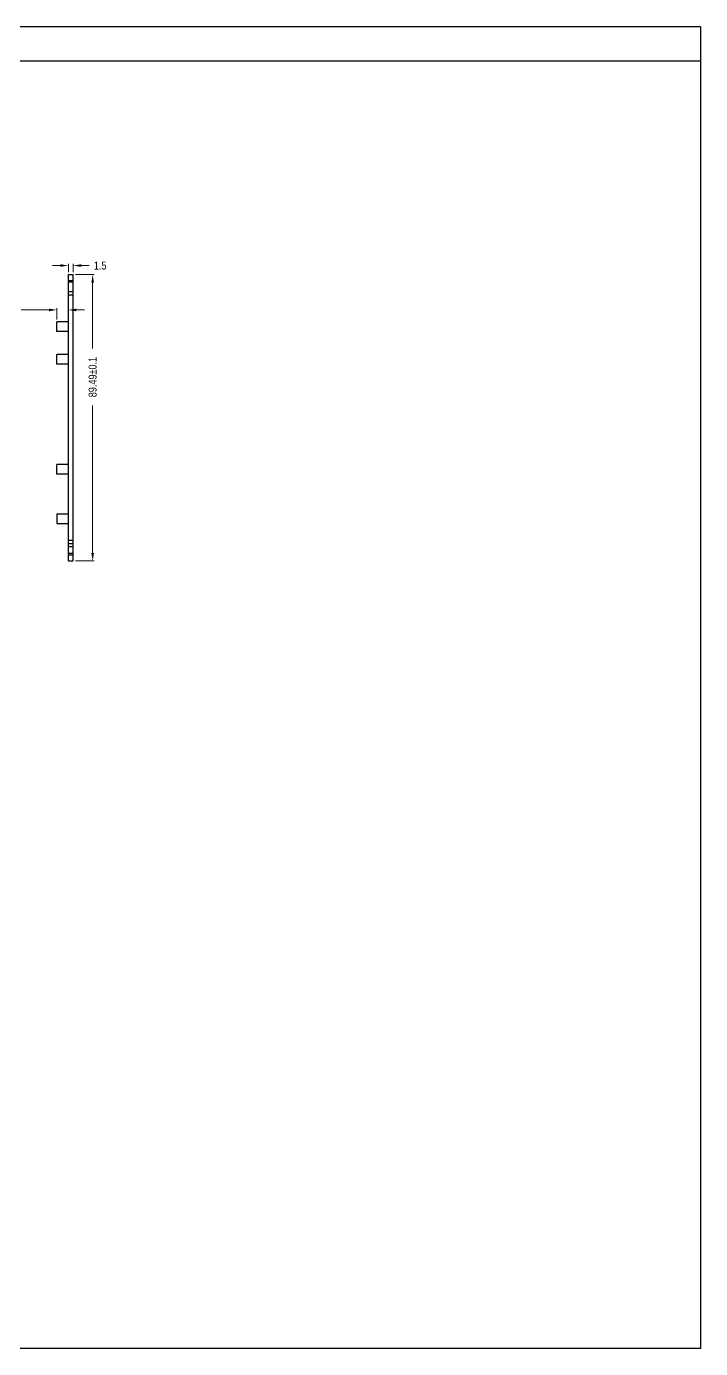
# Model space of a CAD drawing. Header units: millimetres. Extents: x 1477 to 3041, y -1339 to -925.
# Drawn here: x 1894.1 to 2104.7, y -1338.8 to -925.6 of the extents above; entities that cross this region are included whole.
import ezdxf

# ---------------------------------------------------------------- set-up
doc = ezdxf.new("R2010")
doc.units = ezdxf.units.MM
doc.header["$LTSCALE"] = 30.734
doc.header["$PDMODE"] = 3
doc.header["$PDSIZE"] = 8
doc.layers.get('0').update_dxf_attribs({"linetype": 'CONTINUOUS'})
doc.layers.get('Defpoints').update_dxf_attribs({"linetype": 'CONTINUOUS'})
doc.styles.get("Standard").update_dxf_attribs({"font": 'txt', "width": 0.85})
doc.dimstyles.new('YanXiu', dxfattribs={"dimscale": 2.5, "dimtxt": 3, "dimasz": 2, "dimexe": 0.66, "dimexo": 0.66, "dimgap": 0.66, "dimtad": 0, "dimdsep": 46, "dimtxsty": 'STANDARD', "dimcen": 0, "dimclrd": 3, "dimclre": 6, "dimclrt": 3, "dimazin": 2, "dimtm": 1e-09, "dimtfac": 1, "dimtofl": 0, "dimtmove": 0, "dimatfit": 3, "dimfxl": 1, "dimlwd": 5, "dimlwe": 5, "dimarcsym": 0})

# ---------------------------------------------------------------- blocks, each defined once
blk = doc.blocks.new('*D106')
at = {"color": 3, "lineweight": 5}
for p, q in [((1909.49, -1003.19), (1915.31, -1003.19)), ((1914.81, -1005.69), (1914.81, -1026.3)), ((1914.81, -1090.18), (1914.81, -1044.12)), ((1909.49, -1092.68), (1915.31, -1092.68))]:
    blk.add_line(p, q, dxfattribs=at)
at = {"color": 3}
for points in [[(1914.4, -1005.69), (1915.23, -1005.69), (1914.81, -1003.19)], [(1914.4, -1090.18), (1915.23, -1090.18), (1914.81, -1092.68)]]:
    blk.add_solid(points, dxfattribs=at)
at = {"layer": 'Defpoints', "color": 0}
for p in [(1908.74, -1003.19), (1908.74, -1092.68), (1914.81, -1092.68)]:
    blk.add_point(p, dxfattribs=at)
at = {"color": 3, "insert": (1914.81, -1035.21), "char_height": 2.5, "attachment_point": 5, "rotation": 90}
blk.add_mtext('89.49%%P0.1', dxfattribs=at)
blk = doc.blocks.new('*D107')
at = {"color": 3, "lineweight": 5}
for p, q in [((1904.74, -1000.37), (1902.24, -1000.37)), ((1907.24, -1002.44), (1907.24, -999.87)), ((1908.74, -1002.44), (1908.74, -999.87)), ((1911.24, -1000.37), (1913.74, -1000.37))]:
    blk.add_line(p, q, dxfattribs=at)
at = {"color": 3}
for points in [[(1904.74, -999.95), (1904.74, -1000.78), (1907.24, -1000.37)], [(1911.24, -999.95), (1911.24, -1000.78), (1908.74, -1000.37)]]:
    blk.add_solid(points, dxfattribs=at)
at = {"layer": 'Defpoints', "color": 0}
for p in [(1907.24, -1003.19), (1908.74, -1000.37), (1908.74, -1003.19)]:
    blk.add_point(p, dxfattribs=at)
at = {"color": 3, "insert": (1917.16, -1000.37), "char_height": 2.5, "attachment_point": 5}
blk.add_mtext('1.5', dxfattribs=at)
blk = doc.blocks.new('*D108')
at = {"color": 3, "lineweight": 5}
for p, q in [((1901.14, -1014.23), (1892.46, -1014.23)), ((1903.64, -1017.23), (1903.64, -1013.73)), ((1907.24, -1017.23), (1907.24, -1013.73)), ((1909.74, -1014.23), (1912.24, -1014.23))]:
    blk.add_line(p, q, dxfattribs=at)
at = {"color": 3}
for points in [[(1901.14, -1013.81), (1901.14, -1014.65), (1903.64, -1014.23)], [(1909.74, -1013.81), (1909.74, -1014.65), (1907.24, -1014.23)]]:
    blk.add_solid(points, dxfattribs=at)
at = {"layer": 'Defpoints', "color": 0}
for p in [(1907.24, -1014.23), (1903.64, -1017.98), (1907.24, -1017.98)]:
    blk.add_point(p, dxfattribs=at)
at = {"color": 3, "insert": (1888.69, -1014.23), "char_height": 2.5, "attachment_point": 5}
blk.add_mtext('3.6', dxfattribs=at)

msp = doc.modelspace()

# ---------------------------------------------------------------- linework, layer by layer
at = {"color": 7, "linetype": 'Continuous'}
for p, q in [((1477.026, -925.642), (2104.708, -925.642)), ((2104.708, -925.642), (2104.708, -1338.795)), ((1487.774, -936.39), (2104.708, -936.39)), ((1907.237, -1092.678), (1907.237, -1003.19)), ((1907.237, -1003.19), (1908.737, -1003.19)), ((1908.737, -1092.678), (1908.737, -1003.19)), ((1908.737, -1005.09), (1907.237, -1005.09)), ((1908.737, -1005.59), (1907.237, -1005.59)), ((1908.737, -1008.59), (1907.237, -1008.59)), ((1908.737, -1009.59), (1907.237, -1009.59)), ((1907.237, -1017.978), (1903.637, -1017.978)), ((1903.637, -1020.976), (1903.637, -1017.979)), ((1907.237, -1020.978), (1903.637, -1020.978)), ((1907.237, -1028.165), (1903.637, -1028.165)), ((1903.637, -1031.164), (1903.637, -1028.166)), ((1907.237, -1031.165), (1903.637, -1031.165)), ((1907.237, -1062.578), (1903.637, -1062.578)), ((1903.637, -1065.576), (1903.637, -1062.579)), ((1907.237, -1065.578), (1903.637, -1065.578)), ((1903.637, -1077.936), (1907.237, -1077.936)), ((1903.637, -1077.936), (1903.637, -1080.936)), ((1903.637, -1080.936), (1907.237, -1080.936)), ((1908.737, -1086.278), (1907.237, -1086.278)), ((1908.737, -1087.278), (1907.237, -1087.278)), ((1908.737, -1088.278), (1907.237, -1088.278)), ((1907.237, -1090.278), (1908.737, -1090.278)), ((1907.237, -1090.778), (1908.737, -1090.778)), ((1907.237, -1092.678), (1908.737, -1092.678)), ((2104.708, -1338.795), (1477.026, -1338.795))]:
    msp.add_line(p, q, dxfattribs=at)

# ---------------------------------------------------------------- dimensions: what is measured, and where the dimension line sits
dim = msp.add_linear_dim(base=(1908.737, -1000.366), p1=(1907.237, -1003.19), p2=(1908.737, -1003.19), dimstyle='YanXiu', override={"dimtxt": 1, "dimasz": 1, "dimexe": 0.2, "dimexo": 0.3, "dimclre": 3})
dim.commit()
dim.dimension.update_dxf_attribs({"geometry": '*D107', "text_midpoint": (1917.158, -1000.366)})
dim = msp.add_linear_dim(base=(1914.815, -1092.678), p1=(1908.737, -1003.19), p2=(1908.737, -1092.678), angle=90, text='<>%%P0.1', dimstyle='YanXiu', override={"dimtxt": 1, "dimasz": 1, "dimexe": 0.2, "dimexo": 0.3, "dimclre": 3})
dim.commit()
dim.dimension.update_dxf_attribs({"geometry": '*D106', "text_midpoint": (1914.815, -1035.209), "dimtype": 160})
dim = msp.add_linear_dim(base=(1907.237, -1014.23), p1=(1903.637, -1017.979), p2=(1907.237, -1017.978), dimstyle='YanXiu', override={"dimtxt": 1, "dimasz": 1, "dimexe": 0.2, "dimexo": 0.3, "dimclre": 3})
dim.commit()
dim.dimension.update_dxf_attribs({"geometry": '*D108', "text_midpoint": (1888.689, -1014.23), "dimtype": 160})

doc.saveas('drawing.dxf')
